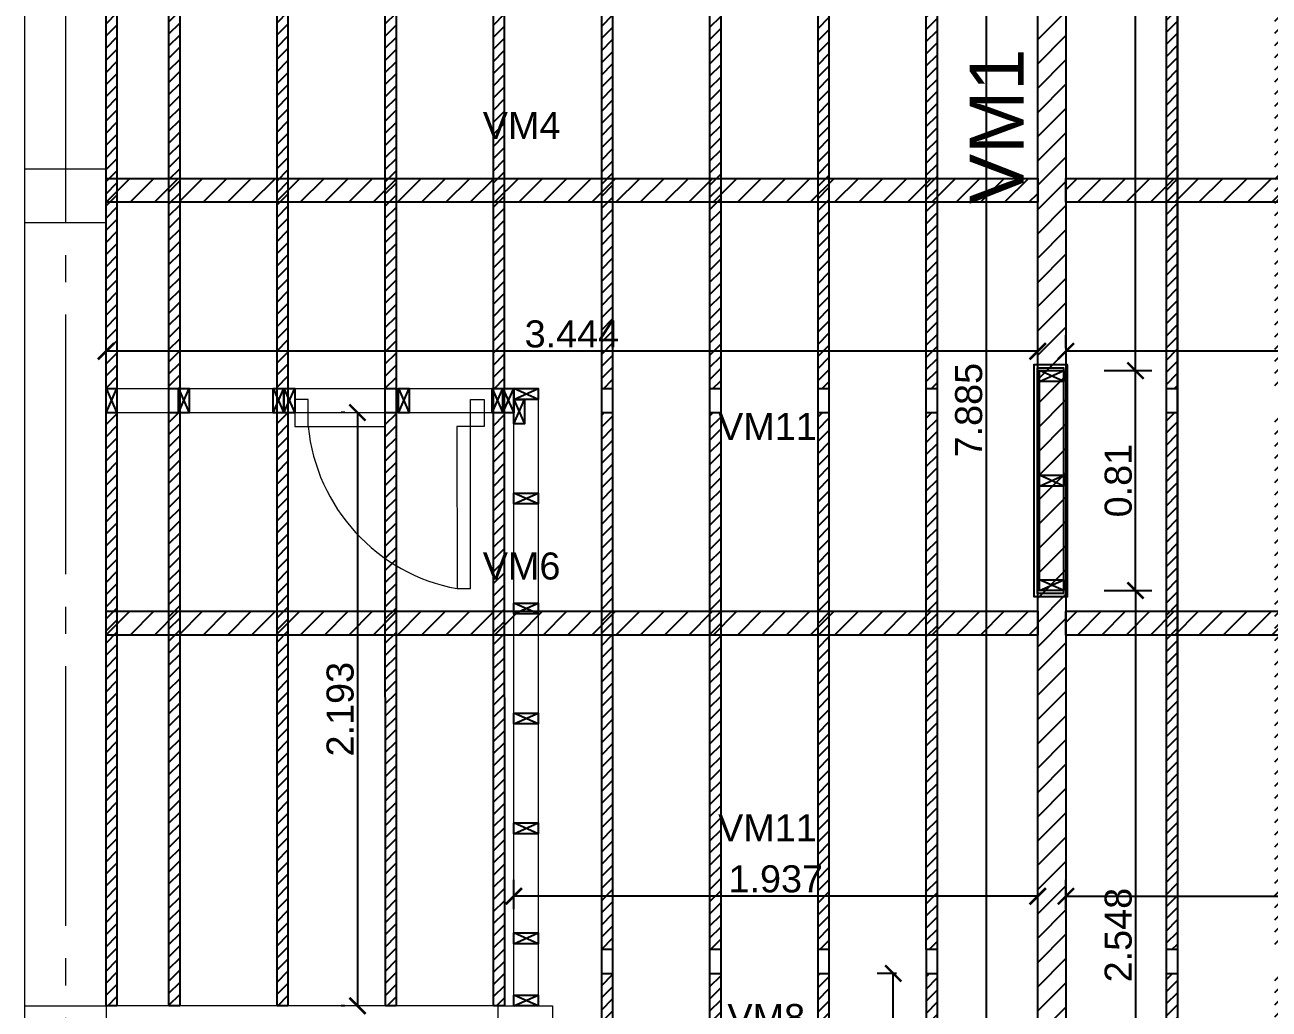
# Model space of a CAD drawing. Header units: millimetres. Extents: x 2924 to 6397, y 1565 to 1704.
# Drawn here: x 3219.176 to 3223.776, y 1582.013 to 1585.653 of the extents above; entities that cross this region are included whole.
import ezdxf

# ---------------------------------------------------------------- set-up
doc = ezdxf.new("R2010")
doc.units = ezdxf.units.MM
doc.header["$PDMODE"] = 35
doc.linetypes.add('ACAD_ISO04W100', pattern=[30, 24, -3, 0, -3])
doc.linetypes.add('CONTINUA', pattern=[200, 100, 100])
doc.layers.get('Defpoints').update_dxf_attribs({"color": 230})
for name, color, linetype in [('EJES', 8, 'Continuous'), ('P0- COLUMNAS HºAº', 7, 'Continuous'), ('P0- OSB', 7, 'Continuous'), ('P0-CARPINTERIAS', 7, 'Continuous'), ('P0-DURLOCK INTERIOR', 7, 'Continuous'), ('P0-MAMPOSTERIA LADRILLO', 7, 'Continuous'), ('P0-MUROS', 7, 'Continuous'), ('P0-PANEL', 7, 'Continuous'), ('P1-MAMPOSTERIA LADRILLO', 7, 'Continuous'), ('PT-MUROS', 7, 'Continuous')]:
    doc.layers.add(name, color=color, linetype=linetype)
doc.styles.add('Arial10', font='arial.ttf', dxfattribs={"height": 0.1})
doc.styles.get("Standard").update_dxf_attribs({"font": 'arial.ttf'})
doc.dimstyles.new('COTA-1-50', dxfattribs={"dimtxt": 0.1, "dimasz": 0.06, "dimexe": 0.06, "dimexo": 0.15, "dimgap": 0.0125, "dimtad": 1, "dimzin": 0, "dimdsep": 46, "dimtxsty": 'Arial10', "dimblk1": 'ARCHTICK', "dimblk2": 'ARCHTICK', "dimsah": 1, "dimcen": 0.09, "dimclrd": 7, "dimclre": 7, "dimclrt": 7, "dimazin": 0, "dimtfac": 1, "dimtofl": 0, "dimtmove": 2, "dimatfit": 3, "dimldrblk": 'ARCHTICK', "dimfxl": 1, "dimtolj": 1, "dimtzin": 0, "dimarcsym": 0})
pattern_1 = [(45, (135.90434, -40.97298), (-0.0449012806, 0.0449012806), [])]
pattern_2 = [(45, (135.90434, -39.37298), (-0.0449012806, 0.0449012806), [])]

# ---------------------------------------------------------------- blocks, each defined once
blk = doc.blocks.new('_ARCHTICK')
at = {"color": 0, "linetype": 'ByBlock', "const_width": 0.15}
blk.add_lwpolyline([(-0.5, -0.5), (0.5, 0.5)], dxfattribs=at)
blk = doc.blocks.new('*D430')
at = {"layer": 'Defpoints', "color": 0, "transparency": 16777216}
for p in [(3226.1688, 1582.4309), (3223.0248, 1582.2334), (3226.1688, 1582.2334)]:
    blk.add_point(p, dxfattribs=at)
at = {"layer": 'PT-MUROS', "color": 7, "lineweight": -2, "transparency": 16777216}
for p, q in [((3223.0248, 1582.3834), (3223.0248, 1582.4909)), ((3226.1688, 1582.3834), (3226.1688, 1582.4909)), ((3223.0248, 1582.4309), (3226.1688, 1582.4309))]:
    blk.add_line(p, q, dxfattribs=at)
at = {"layer": 'PT-MUROS', "color": 7, "lineweight": -2, "transparency": 16777216, "xscale": 0.06, "yscale": 0.06, "zscale": 0.06, "rotation": 180}
blk.add_blockref('_ARCHTICK', (3223.0248, 1582.4309), dxfattribs=at)
at = {"layer": 'PT-MUROS', "color": 7, "lineweight": -2, "transparency": 16777216, "xscale": 0.06, "yscale": 0.06, "zscale": 0.06}
blk.add_blockref('_ARCHTICK', (3226.1688, 1582.4309), dxfattribs=at)
at = {"layer": 'PT-MUROS', "color": 7, "transparency": 16777216, "insert": (3224.5968, 1582.4945), "char_height": 0.1, "attachment_point": 5, "style": 'Arial10'}
blk.add_mtext('\\A1;3.144', dxfattribs=at)
blk = doc.blocks.new('*D437')
at = {"layer": 'Defpoints', "color": 0, "transparency": 16777216}
for p in [(3223.0248, 1584.4458), (3223.0248, 1584.3071), (3226.1688, 1584.3071)]:
    blk.add_point(p, dxfattribs=at)
at = {"layer": 'PT-MUROS', "color": 7, "lineweight": -2, "transparency": 16777216}
for p, q in [((3223.0248, 1584.4571), (3223.0248, 1584.5058)), ((3226.1688, 1584.4571), (3226.1688, 1584.5058)), ((3226.1688, 1584.4458), (3223.0248, 1584.4458))]:
    blk.add_line(p, q, dxfattribs=at)
at = {"layer": 'PT-MUROS', "color": 7, "lineweight": -2, "transparency": 16777216, "xscale": 0.06, "yscale": 0.06, "zscale": 0.06, "rotation": 180}
blk.add_blockref('_ARCHTICK', (3223.0248, 1584.4458), dxfattribs=at)
at = {"layer": 'PT-MUROS', "color": 7, "lineweight": -2, "transparency": 16777216, "xscale": 0.06, "yscale": 0.06, "zscale": 0.06}
blk.add_blockref('_ARCHTICK', (3226.1688, 1584.4458), dxfattribs=at)
at = {"layer": 'PT-MUROS', "color": 7, "transparency": 16777216, "insert": (3224.5968, 1584.5094), "char_height": 0.1, "attachment_point": 5, "style": 'Arial10'}
blk.add_mtext('\\A1;3.144', dxfattribs=at)
blk = doc.blocks.new('*D447')
at = {"layer": 'Defpoints', "color": 0, "transparency": 16777216}
for p in [(3219.4765, 1584.4458), (3219.4765, 1584.3071), (3222.9208, 1584.3071)]:
    blk.add_point(p, dxfattribs=at)
at = {"layer": 'PT-MUROS', "color": 7, "lineweight": -2, "transparency": 16777216}
for p, q in [((3219.4765, 1584.4571), (3219.4765, 1584.5058)), ((3222.9208, 1584.4571), (3222.9208, 1584.5058)), ((3222.9208, 1584.4458), (3219.4765, 1584.4458))]:
    blk.add_line(p, q, dxfattribs=at)
at = {"layer": 'PT-MUROS', "color": 7, "lineweight": -2, "transparency": 16777216, "xscale": 0.06, "yscale": 0.06, "zscale": 0.06, "rotation": 180}
blk.add_blockref('_ARCHTICK', (3219.4765, 1584.4458), dxfattribs=at)
at = {"layer": 'PT-MUROS', "color": 7, "lineweight": -2, "transparency": 16777216, "xscale": 0.06, "yscale": 0.06, "zscale": 0.06}
blk.add_blockref('_ARCHTICK', (3222.9208, 1584.4458), dxfattribs=at)
at = {"layer": 'PT-MUROS', "color": 7, "transparency": 16777216, "insert": (3221.1987, 1584.5094), "char_height": 0.1, "attachment_point": 5, "style": 'Arial10'}
blk.add_mtext('\\A1;3.444', dxfattribs=at)
blk = doc.blocks.new('*D448')
at = {"layer": 'Defpoints', "color": 0, "transparency": 16777216}
for p in [(3220.9838, 1582.4309), (3220.9838, 1582.2334), (3222.9208, 1582.2334)]:
    blk.add_point(p, dxfattribs=at)
at = {"layer": 'PT-MUROS', "color": 7, "lineweight": -2, "transparency": 16777216}
for p, q in [((3220.9838, 1582.3834), (3220.9838, 1582.4909)), ((3222.9208, 1582.3834), (3222.9208, 1582.4909)), ((3222.9208, 1582.4309), (3220.9838, 1582.4309))]:
    blk.add_line(p, q, dxfattribs=at)
at = {"layer": 'PT-MUROS', "color": 7, "lineweight": -2, "transparency": 16777216, "xscale": 0.06, "yscale": 0.06, "zscale": 0.06, "rotation": 180}
blk.add_blockref('_ARCHTICK', (3220.9838, 1582.4309), dxfattribs=at)
at = {"layer": 'PT-MUROS', "color": 7, "lineweight": -2, "transparency": 16777216, "xscale": 0.06, "yscale": 0.06, "zscale": 0.06}
blk.add_blockref('_ARCHTICK', (3222.9208, 1582.4309), dxfattribs=at)
at = {"layer": 'PT-MUROS', "color": 7, "transparency": 16777216, "insert": (3221.9523, 1582.4945), "char_height": 0.1, "attachment_point": 5, "style": 'Arial10'}
blk.add_mtext('\\A1;1.937', dxfattribs=at)
blk = doc.blocks.new('*D450')
at = {"layer": 'Defpoints', "color": 0, "transparency": 16777216}
for p in [(3222.3867, 1582.1454), (3222.549, 1582.1454), (3222.549, 1581.0011)]:
    blk.add_point(p, dxfattribs=at)
at = {"layer": 'PT-MUROS', "color": 7, "lineweight": -2, "transparency": 16777216}
for p, q in [((3222.399, 1582.1454), (3222.3267, 1582.1454)), ((3222.3867, 1581.0011), (3222.3867, 1582.1454)), ((3222.399, 1581.0011), (3222.3267, 1581.0011))]:
    blk.add_line(p, q, dxfattribs=at)
at = {"layer": 'PT-MUROS', "color": 7, "lineweight": -2, "transparency": 16777216, "xscale": 0.06, "yscale": 0.06, "zscale": 0.06}
for p, rotation in [((3222.3867, 1582.1454), 90), ((3222.3867, 1581.0011), 270)]:
    blk.add_blockref('_ARCHTICK', p, dxfattribs=dict(at, rotation=rotation))
at = {"layer": 'PT-MUROS', "color": 7, "transparency": 16777216, "insert": (3222.324, 1581.5733), "char_height": 0.1, "attachment_point": 5, "rotation": 90, "style": 'Arial10'}
blk.add_mtext('\\A1;1.144', dxfattribs=at)
blk = doc.blocks.new('*D451')
at = {"layer": 'Defpoints', "color": 0, "transparency": 16777216}
for p in [(3220.5088, 1584.2191), (3220.4058, 1582.0256), (3220.5089, 1582.0256)]:
    blk.add_point(p, dxfattribs=at)
at = {"layer": 'PT-MUROS', "color": 7, "lineweight": -2, "transparency": 16777216}
for p, q in [((3220.3588, 1584.2191), (3220.3458, 1584.2191)), ((3220.4058, 1584.2191), (3220.4058, 1582.0256)), ((3220.3589, 1582.0256), (3220.3458, 1582.0256))]:
    blk.add_line(p, q, dxfattribs=at)
at = {"layer": 'PT-MUROS', "color": 7, "lineweight": -2, "transparency": 16777216, "xscale": 0.06, "yscale": 0.06, "zscale": 0.06}
for p, rotation in [((3220.4058, 1584.2191), 90), ((3220.4058, 1582.0256), 270)]:
    blk.add_blockref('_ARCHTICK', p, dxfattribs=dict(at, rotation=rotation))
at = {"layer": 'PT-MUROS', "color": 7, "transparency": 16777216, "insert": (3220.3422, 1583.1224), "char_height": 0.1, "attachment_point": 5, "rotation": 90, "style": 'Arial10'}
blk.add_mtext('\\A1;2.193', dxfattribs=at)
blk = doc.blocks.new('*D465')
at = {"layer": 'Defpoints', "color": 0, "transparency": 16777216}
for p in [(3222.9288, 1588.1706), (3222.7296, 1580.2856), (3222.9288, 1580.2856)]:
    blk.add_point(p, dxfattribs=at)
at = {"layer": 'PT-MUROS', "color": 7, "lineweight": -2, "transparency": 16777216}
for p, q in [((3222.7788, 1588.1706), (3222.6696, 1588.1706)), ((3222.7296, 1588.1706), (3222.7296, 1580.2856)), ((3222.7788, 1580.2856), (3222.6696, 1580.2856))]:
    blk.add_line(p, q, dxfattribs=at)
at = {"layer": 'PT-MUROS', "color": 7, "lineweight": -2, "transparency": 16777216, "xscale": 0.06, "yscale": 0.06, "zscale": 0.06}
for p, rotation in [((3222.7296, 1588.1706), 90), ((3222.7296, 1580.2856), 270)]:
    blk.add_blockref('_ARCHTICK', p, dxfattribs=dict(at, rotation=rotation))
at = {"layer": 'PT-MUROS', "color": 7, "transparency": 16777216, "insert": (3222.666, 1584.2281), "char_height": 0.1, "attachment_point": 5, "rotation": 90, "style": 'Arial10'}
blk.add_mtext('\\A1;7.885', dxfattribs=at)
blk = doc.blocks.new('*D452')
at = {"layer": 'Defpoints', "color": 0, "transparency": 16777216}
for p in [(3223.0168, 1588.1706), (3223.2824, 1588.1706), (3223.0168, 1584.3743)]:
    blk.add_point(p, dxfattribs=at)
at = {"layer": 'PT-MUROS', "color": 7, "lineweight": -2, "transparency": 16777216}
for p, q in [((3223.1668, 1588.1706), (3223.3424, 1588.1706)), ((3223.2824, 1584.3743), (3223.2824, 1588.1706)), ((3223.1668, 1584.3743), (3223.3424, 1584.3743))]:
    blk.add_line(p, q, dxfattribs=at)
at = {"layer": 'PT-MUROS', "color": 7, "lineweight": -2, "transparency": 16777216, "xscale": 0.06, "yscale": 0.06, "zscale": 0.06}
for p, rotation in [((3223.2824, 1588.1706), 90), ((3223.2824, 1584.3743), 270)]:
    blk.add_blockref('_ARCHTICK', p, dxfattribs=dict(at, rotation=rotation))
at = {"layer": 'PT-MUROS', "color": 7, "transparency": 16777216, "insert": (3223.2188, 1586.2725), "char_height": 0.1, "attachment_point": 5, "rotation": 90, "style": 'Arial10'}
blk.add_mtext('\\A1;3.796', dxfattribs=at)
blk = doc.blocks.new('*D453')
at = {"layer": 'Defpoints', "color": 0, "transparency": 16777216}
for p in [(3223.0168, 1583.5611), (3223.0168, 1581.0131), (3223.2824, 1581.0131)]:
    blk.add_point(p, dxfattribs=at)
at = {"layer": 'PT-MUROS', "color": 7, "lineweight": -2, "transparency": 16777216}
for p, q in [((3223.1668, 1583.5611), (3223.3424, 1583.5611)), ((3223.2824, 1583.5611), (3223.2824, 1581.0131)), ((3223.1668, 1581.0131), (3223.3424, 1581.0131))]:
    blk.add_line(p, q, dxfattribs=at)
at = {"layer": 'PT-MUROS', "color": 7, "lineweight": -2, "transparency": 16777216, "xscale": 0.06, "yscale": 0.06, "zscale": 0.06}
for p, rotation in [((3223.2824, 1583.5611), 90), ((3223.2824, 1581.0131), 270)]:
    blk.add_blockref('_ARCHTICK', p, dxfattribs=dict(at, rotation=rotation))
at = {"layer": 'PT-MUROS', "color": 7, "transparency": 16777216, "insert": (3223.2188, 1582.2871), "char_height": 0.1, "attachment_point": 5, "rotation": 90, "style": 'Arial10'}
blk.add_mtext('\\A1;2.548', dxfattribs=at)
blk = doc.blocks.new('*D454')
at = {"layer": 'Defpoints', "color": 0, "transparency": 16777216}
for p in [(3223.0168, 1584.3743), (3223.2824, 1584.3743), (3223.0168, 1583.5611)]:
    blk.add_point(p, dxfattribs=at)
at = {"layer": 'PT-MUROS', "color": 7, "lineweight": -2, "transparency": 16777216}
for p, q in [((3223.1668, 1584.3743), (3223.3424, 1584.3743)), ((3223.2824, 1583.5611), (3223.2824, 1584.3743)), ((3223.1668, 1583.5611), (3223.3424, 1583.5611))]:
    blk.add_line(p, q, dxfattribs=at)
at = {"layer": 'PT-MUROS', "color": 7, "lineweight": -2, "transparency": 16777216, "xscale": 0.06, "yscale": 0.06, "zscale": 0.06}
for p, rotation in [((3223.2824, 1584.3743), 90), ((3223.2824, 1583.5611), 270)]:
    blk.add_blockref('_ARCHTICK', p, dxfattribs=dict(at, rotation=rotation))
at = {"layer": 'PT-MUROS', "color": 7, "transparency": 16777216, "insert": (3223.2188, 1583.9677), "char_height": 0.1, "attachment_point": 5, "rotation": 90, "style": 'Arial10'}
blk.add_mtext('\\A1;0.81', dxfattribs=at)
blk = doc.blocks.new('A$C6ec9e50c')
at = {"color": 0, "const_width": 0.0003}
blk.add_lwpolyline([(0, 0.8132), (0.09, 0.8132), (0.09, 0), (0, 0), (0, 0.8132)], dxfattribs=at)
at = {"color": 0}
for points in [[(0, 0.7732), (0, 0.8132), (0.09, 0.8132), (0.09, 0.7732), (0, 0.7732), (0.09, 0.8132), (0.09, 0.7732), (0, 0.8132)], [(0, 0.3866), (0, 0.4266), (0.09, 0.4266), (0.09, 0.3866), (0, 0.3866), (0.09, 0.4266), (0.09, 0.3866), (0, 0.4266)], [(0, 0), (0, 0.04), (0.09, 0.04), (0.09, 0), (0, 0), (0.09, 0.04), (0.09, 0), (0, 0.04)]]:
    blk.add_lwpolyline(points, dxfattribs=at)

msp = doc.modelspace()

# ---------------------------------------------------------------- hatches: boundary and pattern name
at = {"layer": 'PT-MUROS'}
h = msp.add_hatch(dxfattribs=at)
h.set_pattern_fill('ANSI31', color=4, scale=0.01)
h.set_pattern_definition([(45, (135.904342, -40.150485), (-0.0224506403, 0.0224506403), [])])
h.paths.add_polyline_path([(3225.7968, 1588.1706), (3225.8368, 1588.1706), (3225.8368, 1586.2209), (3225.7968, 1586.2209)])
h.paths.add_polyline_path([(3225.3968, 1588.1706), (3225.4368, 1588.1706), (3225.4368, 1586.2209), (3225.3968, 1586.2209)])
h.paths.add_polyline_path([(3224.9968, 1588.1706), (3225.0368, 1588.1706), (3225.0368, 1586.2209), (3224.9968, 1586.2209)])
h.paths.add_polyline_path([(3224.5968, 1588.1706), (3224.6368, 1588.1706), (3224.6368, 1586.2209), (3224.5968, 1586.2209)])
h.paths.add_polyline_path([(3224.1968, 1588.1706), (3224.2368, 1588.1706), (3224.2368, 1586.2209), (3224.1968, 1586.2209)])
h.paths.add_polyline_path([(3223.7968, 1588.1706), (3223.8368, 1588.1706), (3223.8368, 1586.2209), (3223.7968, 1586.2209)])
h.paths.add_polyline_path([(3223.3968, 1588.1706), (3223.4368, 1588.1706), (3223.4368, 1586.2209), (3223.3968, 1586.2209)])
h.paths.add_polyline_path([(3221.3088, 1588.1706), (3221.3488, 1588.1706), (3221.3488, 1586.2209), (3221.3088, 1586.2209)])
h.paths.add_polyline_path([(3221.7088, 1588.1706), (3221.7488, 1588.1706), (3221.7488, 1586.2209), (3221.7088, 1586.2209)])
h.paths.add_polyline_path([(3222.1088, 1588.1706), (3222.1488, 1588.1706), (3222.1488, 1586.2209), (3222.1088, 1586.2209)])
h.paths.add_polyline_path([(3222.5088, 1588.1706), (3222.5488, 1588.1706), (3222.5488, 1586.2209), (3222.5088, 1586.2209)])
h.paths.add_polyline_path([(3219.7088, 1588.1706), (3219.7488, 1588.1706), (3219.7488, 1586.2209), (3219.7088, 1586.2209)])
h.paths.add_polyline_path([(3220.1088, 1588.1706), (3220.1488, 1588.1706), (3220.1488, 1586.2209), (3220.1088, 1586.2209)])
h.paths.add_polyline_path([(3220.5088, 1588.1706), (3220.5488, 1588.1706), (3220.5488, 1586.2209), (3220.5088, 1586.2209)])
h.paths.add_polyline_path([(3220.9088, 1588.1706), (3220.9488, 1588.1706), (3220.9488, 1586.2209), (3220.9088, 1586.2209)])
h.paths.add_polyline_path([(3219.4765, 1588.1706), (3219.5165, 1588.1706), (3219.5165, 1586.2209), (3219.4765, 1586.2209)])
h.paths.add_polyline_path([(3220.1088, 1586.1329), (3220.1488, 1586.1329), (3220.1488, 1584.3071), (3220.1088, 1584.3071)])
h.paths.add_polyline_path([(3220.5088, 1586.1329), (3220.5488, 1586.1329), (3220.5488, 1584.3071), (3220.5088, 1584.3071)])
h.paths.add_polyline_path([(3220.9088, 1586.1329), (3220.9488, 1586.1329), (3220.9488, 1584.3071), (3220.9088, 1584.3071)])
h.paths.add_polyline_path([(3221.3088, 1586.1329), (3221.3488, 1586.1329), (3221.3488, 1584.3071), (3221.3088, 1584.3071)])
h.paths.add_polyline_path([(3221.7088, 1586.1329), (3221.7488, 1586.1329), (3221.7488, 1584.3071), (3221.7088, 1584.3071)])
h.paths.add_polyline_path([(3222.1088, 1586.1329), (3222.1488, 1586.1329), (3222.1488, 1584.3071), (3222.1088, 1584.3071)])
h.paths.add_polyline_path([(3222.5088, 1586.1329), (3222.5488, 1586.1329), (3222.5488, 1584.3071), (3222.5088, 1584.3071)])
h.paths.add_polyline_path([(3219.4765, 1586.1329), (3219.5165, 1586.1329), (3219.5165, 1584.3071), (3219.4765, 1584.3071)])
h.paths.add_polyline_path([(3219.7088, 1586.1329), (3219.7488, 1586.1329), (3219.7488, 1584.3071), (3219.7088, 1584.3071)])
h.paths.add_polyline_path([(3221.3088, 1584.2191), (3221.3488, 1584.2191), (3221.3489, 1582.2334), (3221.3089, 1582.2334)])
h.paths.add_polyline_path([(3221.7088, 1584.2191), (3221.7488, 1584.2191), (3221.7489, 1582.2334), (3221.7089, 1582.2334)])
h.paths.add_polyline_path([(3222.1088, 1584.2191), (3222.1488, 1584.2191), (3222.1489, 1582.2334), (3222.1089, 1582.2334)])
h.paths.add_polyline_path([(3222.5088, 1584.2191), (3222.5488, 1584.2191), (3222.5489, 1582.2334), (3222.5089, 1582.2334)])
h.paths.add_polyline_path([(3220.5088, 1584.2191), (3220.5488, 1584.2191), (3220.5489, 1582.0256), (3220.5089, 1582.0256)])
h.paths.add_polyline_path([(3220.9088, 1584.2191), (3220.9488, 1584.2191), (3220.9489, 1582.0256), (3220.9089, 1582.0256)])
h.paths.add_polyline_path([(3219.4765, 1584.2191), (3219.5165, 1584.2191), (3219.5165, 1582.0256), (3219.4765, 1582.0256)])
h.paths.add_polyline_path([(3219.7088, 1584.2191), (3219.7488, 1584.2191), (3219.7489, 1582.0256), (3219.7089, 1582.0256)])
h.paths.add_polyline_path([(3220.1088, 1584.2191), (3220.1488, 1584.2191), (3220.1489, 1582.0256), (3220.1089, 1582.0256)])
h.paths.add_polyline_path([(3222.509, 1582.1454), (3222.549, 1582.1454), (3222.549, 1581.0011), (3222.509, 1581.0011)])
h.paths.add_polyline_path([(3221.309, 1582.1454), (3221.349, 1582.1454), (3221.349, 1581.0011), (3221.309, 1581.0011)])
h.paths.add_polyline_path([(3221.709, 1582.1454), (3221.749, 1582.1454), (3221.749, 1581.0011), (3221.709, 1581.0011)])
h.paths.add_polyline_path([(3222.109, 1582.1454), (3222.149, 1582.1454), (3222.149, 1581.0011), (3222.109, 1581.0011)])
h.paths.add_polyline_path([(3224.597, 1582.1454), (3224.637, 1582.1454), (3224.637, 1580.1956), (3224.597, 1580.1956)])
h.paths.add_polyline_path([(3224.197, 1582.1454), (3224.237, 1582.1454), (3224.237, 1580.1956), (3224.197, 1580.1956)])
h.paths.add_polyline_path([(3223.797, 1582.1454), (3223.837, 1582.1454), (3223.837, 1580.1956), (3223.797, 1580.1956)])
h.paths.add_polyline_path([(3223.397, 1582.1454), (3223.437, 1582.1454), (3223.437, 1580.1956), (3223.397, 1580.1956)])
h.paths.add_polyline_path([(3225.397, 1582.1454), (3225.437, 1582.1454), (3225.437, 1580.1956), (3225.397, 1580.1956)])
h.paths.add_polyline_path([(3224.997, 1582.1454), (3225.037, 1582.1454), (3225.037, 1580.1956), (3224.997, 1580.1956)])
h.paths.add_polyline_path([(3225.797, 1582.1454), (3225.837, 1582.1454), (3225.837, 1580.1956), (3225.797, 1580.1956)])
h.paths.add_polyline_path([(3225.7968, 1584.2191), (3225.8368, 1584.2191), (3225.8369, 1582.2334), (3225.7969, 1582.2334)])
h.paths.add_polyline_path([(3223.3968, 1584.2191), (3223.4368, 1584.2191), (3223.4369, 1582.2333), (3223.3969, 1582.2333)])
h.paths.add_polyline_path([(3223.7968, 1584.2191), (3223.8368, 1584.2191), (3223.8369, 1582.2334), (3223.7969, 1582.2334)])
h.paths.add_polyline_path([(3224.1968, 1584.2191), (3224.2368, 1584.2191), (3224.2369, 1582.2334), (3224.1969, 1582.2334)])
h.paths.add_polyline_path([(3224.5968, 1584.2191), (3224.6368, 1584.2191), (3224.6369, 1582.2334), (3224.5969, 1582.2334)])
h.paths.add_polyline_path([(3224.9968, 1584.2191), (3225.0368, 1584.2191), (3225.0369, 1582.2334), (3224.9969, 1582.2334)])
h.paths.add_polyline_path([(3225.3968, 1584.2191), (3225.4368, 1584.2191), (3225.4369, 1582.2334), (3225.3969, 1582.2334)])
h.paths.add_polyline_path([(3225.7968, 1586.1329), (3225.8368, 1586.1329), (3225.8368, 1584.3071), (3225.7968, 1584.3071)])
h.paths.add_polyline_path([(3223.3968, 1586.1329), (3223.4368, 1586.1329), (3223.4368, 1584.3071), (3223.3968, 1584.3071)])
h.paths.add_polyline_path([(3223.7968, 1586.1329), (3223.8368, 1586.1329), (3223.8368, 1584.3071), (3223.7968, 1584.3071)])
h.paths.add_polyline_path([(3224.1968, 1586.1329), (3224.2368, 1586.1329), (3224.2368, 1584.3071), (3224.1968, 1584.3071)])
h.paths.add_polyline_path([(3224.5968, 1586.1329), (3224.6368, 1586.1329), (3224.6368, 1584.3071), (3224.5968, 1584.3071)])
h.paths.add_polyline_path([(3224.9968, 1586.1329), (3225.0368, 1586.1329), (3225.0368, 1584.3071), (3224.9968, 1584.3071)])
h.paths.add_polyline_path([(3225.3968, 1586.1329), (3225.4368, 1586.1329), (3225.4368, 1584.3071), (3225.3968, 1584.3071)])
h.paths.add_polyline_path([(3221.1263, 1582.1454), (3221.1663, 1582.1454), (3221.1663, 1582.1454), (3221.1263, 1582.1454)])
h.paths.add_polyline_path([(3221.1663, 1581.8846), (3221.1263, 1581.8846), (3221.1263, 1581.0011), (3221.1663, 1581.0011)])
h = msp.add_hatch(dxfattribs=at)
h.set_pattern_fill('ANSI31', color=2, scale=0.02)
h.set_pattern_definition([(45, (135.90434, -40.150485), (-0.0449012806, 0.0449012806), [])])
h.paths.add_polyline_path([(3222.9208, 1588.1706), (3223.0248, 1588.1706), (3223.0248, 1580.2856), (3222.9208, 1580.2856)])
h = msp.add_hatch(dxfattribs=at)
h.set_pattern_fill('ANSI31', color=3, scale=0.02)
h.set_pattern_definition(pattern_2)
h.paths.add_polyline_path([(3219.4765, 1585.0846), (3222.9208, 1585.0846), (3222.9208, 1584.9966), (3219.4765, 1584.9966)])
h = msp.add_hatch(dxfattribs=at)
h.set_pattern_fill('ANSI31', color=3, scale=0.02)
h.set_pattern_definition(pattern_2)
h.paths.add_polyline_path([(3223.0248, 1585.0846), (3226.1688, 1585.0846), (3226.1688, 1584.9966), (3223.0248, 1584.9966)])
h = msp.add_hatch(dxfattribs=at)
h.set_pattern_fill('ANSI31', color=3, scale=0.02)
h.set_pattern_definition(pattern_1)
h.paths.add_polyline_path([(3219.4765, 1583.4846), (3222.9208, 1583.4846), (3222.9208, 1583.3966), (3219.4765, 1583.3966)])
h = msp.add_hatch(dxfattribs=at)
h.set_pattern_fill('ANSI31', color=3, scale=0.02)
h.set_pattern_definition(pattern_1)
h.paths.add_polyline_path([(3223.0248, 1583.4846), (3226.1688, 1583.4846), (3226.1688, 1583.3966), (3223.0248, 1583.3966)])

# ---------------------------------------------------------------- linework, layer by layer
at = {"color": 0, "const_width": 0.0003}
msp.add_lwpolyline([(3222.9278, 1584.3743), (3223.0178, 1584.3743), (3223.0178, 1583.5611), (3222.9278, 1583.5611), (3222.9278, 1584.3743)], dxfattribs=at)
at = {"color": 0}
for points in [[(3222.9278, 1584.3343), (3222.9278, 1584.3743), (3223.0178, 1584.3743), (3223.0178, 1584.3343), (3222.9278, 1584.3343), (3223.0178, 1584.3743), (3223.0178, 1584.3343), (3222.9278, 1584.3743)], [(3219.4763, 1584.3081), (3219.5163, 1584.3081), (3219.5163, 1584.2181), (3219.4763, 1584.2181), (3219.4763, 1584.3081), (3219.5163, 1584.2181), (3219.4763, 1584.2181), (3219.5163, 1584.3081)], [(3219.744, 1584.3081), (3219.784, 1584.3081), (3219.784, 1584.2181), (3219.744, 1584.2181), (3219.744, 1584.3081), (3219.784, 1584.2181), (3219.744, 1584.2181), (3219.784, 1584.3081)], [(3220.0938, 1584.3081), (3220.1338, 1584.3081), (3220.1338, 1584.2181), (3220.0938, 1584.2181), (3220.0938, 1584.3081), (3220.1338, 1584.2181), (3220.0938, 1584.2181), (3220.1338, 1584.3081)], [(3220.1338, 1584.3081), (3220.1738, 1584.3081), (3220.1738, 1584.2181), (3220.1338, 1584.2181), (3220.1338, 1584.3081), (3220.1738, 1584.2181), (3220.1338, 1584.2181), (3220.1738, 1584.3081)], [(3220.9038, 1584.3081), (3220.9438, 1584.3081), (3220.9438, 1584.2181), (3220.9038, 1584.2181), (3220.9038, 1584.3081), (3220.9438, 1584.2181), (3220.9038, 1584.2181), (3220.9438, 1584.3081)], [(3220.9438, 1584.3081), (3220.9838, 1584.3081), (3220.9838, 1584.2181), (3220.9438, 1584.2181), (3220.9438, 1584.3081), (3220.9838, 1584.2181), (3220.9438, 1584.2181), (3220.9838, 1584.3081)], [(3220.9838, 1584.2681), (3220.9838, 1584.3081), (3221.0738, 1584.3081), (3221.0738, 1584.2681), (3220.9838, 1584.2681), (3221.0738, 1584.3081), (3221.0738, 1584.2681), (3220.9838, 1584.3081)], [(3220.9838, 1584.2681), (3221.0238, 1584.2681), (3221.0238, 1584.1781), (3220.9838, 1584.1781), (3220.9838, 1584.2681), (3221.0238, 1584.1781), (3220.9838, 1584.1781), (3221.0238, 1584.2681)], [(3222.9278, 1583.9477), (3222.9278, 1583.9877), (3223.0178, 1583.9877), (3223.0178, 1583.9477), (3222.9278, 1583.9477), (3223.0178, 1583.9877), (3223.0178, 1583.9477), (3222.9278, 1583.9877)], [(3220.9838, 1583.8815), (3220.9838, 1583.9215), (3221.0738, 1583.9215), (3221.0738, 1583.8815), (3220.9838, 1583.8815), (3221.0738, 1583.9215), (3221.0738, 1583.8815), (3220.9838, 1583.9215)], [(3222.9278, 1583.5611), (3222.9278, 1583.6011), (3223.0178, 1583.6011), (3223.0178, 1583.5611), (3222.9278, 1583.5611), (3223.0178, 1583.6011), (3223.0178, 1583.5611), (3222.9278, 1583.6011)], [(3220.9838, 1583.4749), (3220.9838, 1583.5149), (3221.0738, 1583.5149), (3221.0738, 1583.4749), (3220.9838, 1583.4749), (3221.0738, 1583.5149), (3221.0738, 1583.4749), (3220.9838, 1583.5149)], [(3220.9838, 1583.0683), (3220.9838, 1583.1083), (3221.0738, 1583.1083), (3221.0738, 1583.0683), (3220.9838, 1583.0683), (3221.0738, 1583.1083), (3221.0738, 1583.0683), (3220.9838, 1583.1083)], [(3220.9838, 1582.6617), (3220.9838, 1582.7017), (3221.0738, 1582.7017), (3221.0738, 1582.6617), (3220.9838, 1582.6617), (3221.0738, 1582.7017), (3221.0738, 1582.6617), (3220.9838, 1582.7017)], [(3220.9838, 1582.2551), (3220.9838, 1582.2951), (3221.0738, 1582.2951), (3221.0738, 1582.2551), (3220.9838, 1582.2551), (3221.0738, 1582.2951), (3221.0738, 1582.2551), (3220.9838, 1582.2951)], [(3220.9838, 1582.0256), (3220.9838, 1582.0656), (3221.0738, 1582.0656), (3221.0738, 1582.0256), (3220.9838, 1582.0256), (3221.0738, 1582.0656), (3221.0738, 1582.0256), (3220.9838, 1582.0656)]]:
    msp.add_lwpolyline(points, dxfattribs=at)
at = {"color": 0, "const_width": 0.0003}
for points in [[(3219.4763, 1584.3081), (3220.9838, 1584.3081), (3220.9838, 1584.2181), (3219.4763, 1584.2181)], [(3221.0738, 1584.3081), (3220.9838, 1584.3081), (3220.9838, 1582.0256), (3221.0738, 1582.0256)]]:
    msp.add_lwpolyline(points, close=True, dxfattribs=at)
at = {"color": 8}
msp.add_lwpolyline([(3220.5572, 1584.3081), (3220.5972, 1584.3081), (3220.5972, 1584.2181), (3220.5572, 1584.2181), (3220.5572, 1584.3081), (3220.5972, 1584.2181), (3220.5572, 1584.2181), (3220.5972, 1584.3081)], dxfattribs=at)
at = {"layer": 'EJES', "color": 8, "linetype": 'ACAD_ISO04W100', "lineweight": 0, "ltscale": 0.04}
msp.add_line((3219.3265, 1604.0814), (3219.3265, 1571.6774), dxfattribs=at)
at = {"layer": 'P0- COLUMNAS HºAº', "color": 8, "lineweight": 0}
for p, q in [((3219.1765, 1585.1209), (3219.4765, 1585.1209)), ((3219.1765, 1584.9209), (3219.1765, 1585.1209)), ((3219.4765, 1585.1209), (3219.4765, 1584.9209)), ((3219.4765, 1584.9209), (3219.1765, 1584.9209)), ((3219.1763, 1582.0256), (3219.4763, 1582.0256)), ((3219.1763, 1581.8256), (3219.1763, 1582.0256)), ((3219.4763, 1582.0256), (3219.4763, 1581.8256)), ((3220.9263, 1582.0256), (3221.1263, 1582.0256)), ((3220.9263, 1581.8256), (3220.9263, 1582.0256)), ((3221.1263, 1582.0256), (3221.1263, 1581.8256))]:
    msp.add_line(p, q, dxfattribs=at)
at = {"layer": 'P0- OSB'}
msp.add_lwpolyline([(3223.0178, 1584.3743), (3223.0178, 1584.3838), (3222.9183, 1584.3838), (3222.9183, 1583.5516), (3223.0178, 1583.5516), (3223.0178, 1583.5611), (3222.9278, 1583.5611), (3222.9278, 1584.3743)], close=True, dxfattribs=at)
at = {"layer": 'P0-CARPINTERIAS', "color": 8, "linetype": 'CONTINUA', "lineweight": 0}
for p, q in [((3220.2238, 1584.2681), (3220.1738, 1584.2681)), ((3220.1738, 1584.2681), (3220.1738, 1584.1681)), ((3220.2238, 1584.1681), (3220.2238, 1584.2681)), ((3220.8238, 1583.5681), (3220.8238, 1584.2681)), ((3220.8238, 1584.2681), (3220.8738, 1584.2681)), ((3220.8738, 1584.2681), (3220.8738, 1584.1681)), ((3220.1738, 1584.1681), (3220.5088, 1584.1681)), ((3220.8738, 1584.1681), (3220.7738, 1584.1681)), ((3220.7738, 1584.1681), (3220.7739, 1583.5681)), ((3220.7739, 1583.5681), (3220.8238, 1583.5681))]:
    msp.add_line(p, q, dxfattribs=at)
msp.add_arc((3220.8982, 1584.2343), 0.6777, 185.605, 259.4285, dxfattribs=at)
at = {"layer": 'P0-DURLOCK INTERIOR'}
for points in [[(3223.0303, 1584.3963), (3222.9058, 1584.3963), (3222.9058, 1583.5391), (3223.0303, 1583.5391)], [(3223.0178, 1584.3838), (3222.9183, 1584.3838), (3222.9183, 1583.5516), (3223.0178, 1583.5516)]]:
    msp.add_lwpolyline(points, close=True, dxfattribs=at)
at = {"layer": 'P0-MAMPOSTERIA LADRILLO', "color": 8, "lineweight": 0}
for p, q in [((3219.1765, 1578.3711), (3219.1765, 1588.2101)), ((3219.4765, 1588.2101), (3219.4765, 1578.3711)), ((3220.9263, 1582.0256), (3219.4763, 1582.0256)), ((3219.4763, 1582.0256), (3219.4763, 1581.8256)), ((3220.9263, 1581.8256), (3220.9263, 1582.0256))]:
    msp.add_line(p, q, dxfattribs=at)
at = {"layer": 'P0-MUROS', "color": 8, "const_width": 0.005}
msp.add_lwpolyline([(3222.9068, 1583.5391), (3222.9058, 1584.3963), (3223.0303, 1584.3963), (3223.0313, 1583.5391)], close=True, dxfattribs=at)
at = {"layer": 'P0-PANEL', "color": 8, "lineweight": 0}
for p, q in [((3222.9278, 1584.3743), (3223.0178, 1584.3743)), ((3222.9278, 1583.5611), (3222.9278, 1584.3743)), ((3223.0178, 1584.3743), (3223.0178, 1583.5611)), ((3219.4763, 1584.3081), (3221.0738, 1584.3081)), ((3219.4763, 1584.2181), (3219.4763, 1584.3081)), ((3221.0738, 1584.3081), (3221.0738, 1582.0256)), ((3220.9838, 1584.2181), (3219.4763, 1584.2181)), ((3220.9838, 1582.0256), (3220.9838, 1584.2181)), ((3223.0178, 1583.5611), (3222.9278, 1583.5611)), ((3221.0738, 1582.0256), (3220.9838, 1582.0256))]:
    msp.add_line(p, q, dxfattribs=at)
at = {"layer": 'P0-PANEL', "color": 6, "const_width": 0.001}
msp.add_lwpolyline([(3222.9278, 1584.3743), (3223.0178, 1584.3743), (3223.0178, 1583.5611), (3222.9278, 1583.5611), (3222.9278, 1584.3743)], dxfattribs=at)
at = {"layer": 'P1-MAMPOSTERIA LADRILLO', "color": 8, "lineweight": 0}
msp.add_line((3219.4765, 1584.1207), (3219.4765, 1584.4548), dxfattribs=at)
at = {"layer": 'PT-MUROS', "color": 4}
for p, q in [((3221.749, 1588.1706), (3221.749, 1581.0011)), ((3221.349, 1588.0281), (3221.349, 1581.0011)), ((3222.149, 1587.6811), (3222.149, 1581.0011)), ((3223.437, 1587.5002), (3223.437, 1580.1956)), ((3222.549, 1587.3018), (3222.549, 1581.0011)), ((3219.7488, 1586.2433), (3219.7488, 1584.3071)), ((3220.1488, 1586.2392), (3220.1488, 1584.3071)), ((3222.1488, 1586.2636), (3222.1488, 1584.3071)), ((3222.5488, 1586.2594), (3222.5488, 1584.3071)), ((3223.4368, 1586.2494), (3223.4368, 1584.3071)), ((3219.4765, 1584.3071), (3219.4765, 1586.2209)), ((3219.5165, 1586.2355), (3219.5165, 1584.3071)), ((3219.7088, 1584.3071), (3219.7088, 1586.2209)), ((3220.1088, 1584.3071), (3220.1088, 1586.2209)), ((3220.5088, 1584.3071), (3220.5088, 1586.2209)), ((3220.5488, 1586.2351), (3220.5488, 1584.3071)), ((3220.9088, 1584.3071), (3220.9088, 1586.2209)), ((3220.9488, 1586.231), (3220.9488, 1584.3071)), ((3221.3088, 1584.3071), (3221.3088, 1586.2209)), ((3221.3488, 1586.2269), (3221.3488, 1584.3071)), ((3221.7088, 1584.3071), (3221.7088, 1586.2209)), ((3221.7488, 1586.2228), (3221.7488, 1584.3071)), ((3222.1088, 1584.3071), (3222.1088, 1586.2209)), ((3222.5088, 1584.3071), (3222.5088, 1586.2209)), ((3223.3968, 1584.3071), (3223.3968, 1586.2209)), ((3219.4765, 1582.0256), (3219.4765, 1584.3077)), ((3219.5165, 1584.3071), (3219.4765, 1584.3071)), ((3219.5165, 1584.3071), (3219.5165, 1582.0256)), ((3219.7488, 1584.3071), (3219.7088, 1584.3071)), ((3219.7089, 1582.0256), (3219.7088, 1584.3071)), ((3219.7488, 1584.3081), (3219.7489, 1582.0256)), ((3220.1488, 1584.3071), (3220.1088, 1584.3071)), ((3220.1089, 1582.0256), (3220.1088, 1584.3071)), ((3220.1488, 1584.3081), (3220.1489, 1582.0256)), ((3220.5488, 1584.3071), (3220.5088, 1584.3071)), ((3220.5089, 1582.0256), (3220.5088, 1584.3071)), ((3220.5488, 1584.3081), (3220.5489, 1582.0256)), ((3220.9089, 1582.0256), (3220.9088, 1584.3071)), ((3220.9488, 1584.3071), (3220.9088, 1584.3071)), ((3220.9488, 1584.3081), (3220.9489, 1582.0256)), ((3221.3488, 1584.3071), (3221.3088, 1584.3071)), ((3221.3089, 1582.2334), (3221.3088, 1584.3071)), ((3221.3488, 1584.341), (3221.3489, 1582.2334)), ((3221.7488, 1584.3071), (3221.7088, 1584.3071)), ((3221.7089, 1582.2334), (3221.7088, 1584.3071)), ((3221.7488, 1584.3369), (3221.7489, 1582.2334)), ((3222.1488, 1584.3071), (3222.1088, 1584.3071)), ((3222.1089, 1582.2334), (3222.1088, 1584.3071)), ((3222.1488, 1584.3328), (3222.1489, 1582.2334)), ((3222.5089, 1582.2334), (3222.5088, 1584.3071)), ((3222.5488, 1584.3071), (3222.5088, 1584.3071)), ((3222.5488, 1584.3287), (3222.5489, 1582.2334)), ((3223.4368, 1584.3071), (3223.3968, 1584.3071)), ((3223.3969, 1582.2333), (3223.3968, 1584.3071)), ((3223.4368, 1584.3187), (3223.4369, 1582.2333)), ((3219.4765, 1584.2191), (3219.5165, 1584.2191)), ((3219.7088, 1584.2191), (3219.7488, 1584.2191)), ((3220.1088, 1584.2191), (3220.1488, 1584.2191)), ((3220.5088, 1584.2191), (3220.5488, 1584.2191)), ((3220.9088, 1584.2191), (3220.9488, 1584.2191)), ((3221.3088, 1584.2191), (3221.3488, 1584.2191)), ((3221.7088, 1584.2191), (3221.7488, 1584.2191)), ((3222.1088, 1584.2191), (3222.1488, 1584.2191)), ((3222.5088, 1584.2191), (3222.5488, 1584.2191)), ((3223.3968, 1584.2191), (3223.4368, 1584.2191)), ((3221.3489, 1582.2334), (3221.3089, 1582.2334)), ((3221.309, 1581.0011), (3221.309, 1582.2334)), ((3221.7489, 1582.2334), (3221.7089, 1582.2334)), ((3221.709, 1581.0011), (3221.709, 1582.2334)), ((3222.1489, 1582.2334), (3222.1089, 1582.2334)), ((3222.109, 1581.0011), (3222.109, 1582.2334)), ((3222.5489, 1582.2334), (3222.5089, 1582.2334)), ((3222.509, 1581.0011), (3222.509, 1582.2334)), ((3223.4369, 1582.2333), (3223.3969, 1582.2333)), ((3223.397, 1580.1956), (3223.397, 1582.2333)), ((3221.309, 1582.1454), (3221.349, 1582.1454)), ((3221.709, 1582.1454), (3221.749, 1582.1454)), ((3222.109, 1582.1454), (3222.149, 1582.1454)), ((3222.509, 1582.1454), (3222.549, 1582.1454)), ((3223.397, 1582.1454), (3223.437, 1582.1454)), ((3219.5165, 1582.0256), (3219.4765, 1582.0256)), ((3219.7489, 1582.0256), (3219.7089, 1582.0256)), ((3220.1489, 1582.0256), (3220.1089, 1582.0256)), ((3220.5489, 1582.0256), (3220.5089, 1582.0256)), ((3220.9489, 1582.0256), (3220.9089, 1582.0256))]:
    msp.add_line(p, q, dxfattribs=at)
at = {"layer": 'PT-MUROS', "color": 2}
for p, q in [((3222.9208, 1580.2856), (3222.9208, 1588.1706)), ((3223.0248, 1588.1706), (3223.0248, 1580.2856))]:
    msp.add_line(p, q, dxfattribs=at)
at = {"layer": 'PT-MUROS', "color": 3}
for p, q in [((3219.4765, 1585.0846), (3222.9208, 1585.0846)), ((3219.4765, 1584.9966), (3219.4765, 1585.0846)), ((3222.9208, 1585.0846), (3222.9208, 1584.9966)), ((3223.0248, 1585.0846), (3226.1688, 1585.0846)), ((3223.0248, 1584.9966), (3223.0248, 1585.0846)), ((3222.9208, 1584.9966), (3219.4765, 1584.9966)), ((3226.1688, 1584.9966), (3223.0248, 1584.9966)), ((3219.4765, 1583.4846), (3222.9208, 1583.4846)), ((3219.4765, 1583.3966), (3219.4765, 1583.4846)), ((3222.9208, 1583.4846), (3222.9208, 1583.3966)), ((3223.0248, 1583.4846), (3226.1688, 1583.4846)), ((3223.0248, 1583.3966), (3223.0248, 1583.4846)), ((3222.9208, 1583.3966), (3219.4765, 1583.3966)), ((3226.1688, 1583.3966), (3223.0248, 1583.3966))]:
    msp.add_line(p, q, dxfattribs=at)

# ---------------------------------------------------------------- block references
at = {"layer": 'P0-PANEL', "color": 6}
msp.add_blockref('A$C6ec9e50c', (3222.9278, 1583.5611), dxfattribs=at)

# ---------------------------------------------------------------- texts
at = {"layer": 'PT-MUROS', "color": 2, "insert": (3222.669, 1584.9898), "char_height": 0.2, "attachment_point": 1, "rotation": 90}
msp.add_mtext_dynamic_manual_height_columns('VM1', width=0.61043, gutter_width=12.5, heights=[0], dxfattribs=at)
at = {"layer": 'PT-MUROS', "color": 3, "char_height": 0.1, "attachment_point": 1}
for s, insert in [('VM4', (3220.869, 1585.3307)), ('VM6', (3220.869, 1583.7019)), ('VM8', (3221.7737, 1582.0324))]:
    msp.add_mtext_dynamic_manual_height_columns(s, width=0.668175, gutter_width=12.5, heights=[0], dxfattribs=dict(at, insert=insert))
at = {"layer": 'PT-MUROS', "color": 4, "char_height": 0.1, "attachment_point": 1}
for insert in [(3221.7391, 1584.2175), (3221.7391, 1582.7336)]:
    msp.add_mtext_dynamic_manual_height_columns('VM11', width=0.308735, gutter_width=12.5, heights=[0], dxfattribs=dict(at, insert=insert))

# ---------------------------------------------------------------- dimensions: what is measured, and where the dimension line sits
at = {"layer": 'PT-MUROS'}
for base, p1, p2, override, picture, middle in [((3222.7296, 1580.2856), (3222.9288, 1588.1706), (3222.9288, 1580.2856), {"dimdec": 3, "dimfxl": 0.2, "dimarcsym": 1}, '*D465', (3222.666, 1584.2281)), ((3223.2824, 1588.1706), (3223.0168, 1584.3743), (3223.0168, 1588.1706), {"dimdec": 3, "dimfxl": 0.2, "dimarcsym": 1}, '*D452', (3223.2188, 1586.2725)), ((3223.2824, 1584.3743), (3223.0168, 1583.5611), (3223.0168, 1584.3743), {"dimfxl": 0.2, "dimarcsym": 1}, '*D454', (3223.2188, 1583.9677)), ((3220.405808, 1582.025642), (3220.508831, 1584.219141), (3220.508863, 1582.025642), {"dimdec": 3, "dimfxl": 0.2, "dimarcsym": 1}, '*D451', (3220.342216, 1583.122392)), ((3223.2824, 1581.0131), (3223.0168, 1583.5611), (3223.0168, 1581.0131), {"dimdec": 3, "dimfxl": 0.2, "dimarcsym": 1}, '*D453', (3223.2188, 1582.2871)), ((3222.3867, 1582.1454), (3222.549, 1581.0011), (3222.549, 1582.1454), {"dimdec": 3, "dimfxl": 0.2, "dimarcsym": 1}, '*D450', (3222.324, 1581.5733))]:
    dim = msp.add_linear_dim(base=base, p1=p1, p2=p2, angle=90, dimstyle='COTA-1-50', override=override, dxfattribs=at)
    dim.commit()
    dim.dimension.update_dxf_attribs({"geometry": picture, "text_midpoint": middle})
for base, p1, p2, picture, middle in [((3219.4765, 1584.4458), (3222.9208, 1584.3071), (3219.4765, 1584.3071), '*D447', (3221.1987, 1584.5094)), ((3223.0248, 1584.4458), (3226.1688, 1584.3071), (3223.0248, 1584.3071), '*D437', (3224.5968, 1584.5094)), ((3220.9838, 1582.4309), (3222.9208, 1582.2334), (3220.9838, 1582.2334), '*D448', (3221.9523, 1582.4945)), ((3226.1688, 1582.4309), (3223.0248, 1582.2334), (3226.1688, 1582.2334), '*D430', (3224.5968, 1582.4945))]:
    dim = msp.add_linear_dim(base=base, p1=p1, p2=p2, dimstyle='COTA-1-50', override={"dimdec": 3, "dimfxl": 0.2, "dimarcsym": 1}, dxfattribs=at)
    dim.commit()
    dim.dimension.update_dxf_attribs({"geometry": picture, "text_midpoint": middle})

doc.saveas('drawing.dxf')
